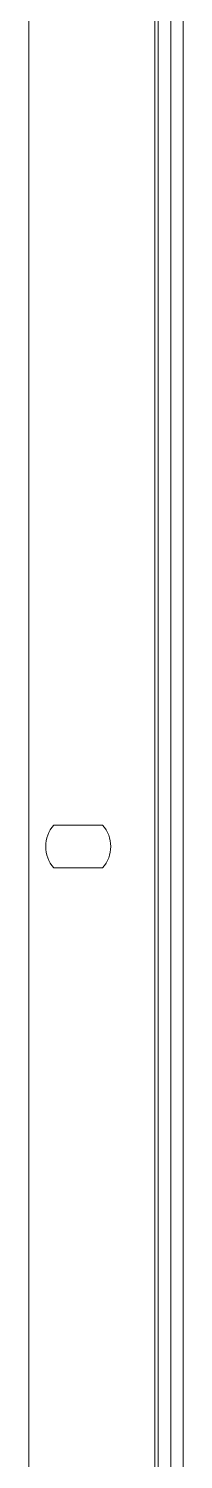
# Model space of a CAD drawing. Header units: millimetres. Extents: x 20 to 1660, y 4 to 1168.
# Drawn here: x 194.9 to 219.4, y 329.7 to 556.9 of the extents above; entities that cross this region are included whole.
import ezdxf

# ---------------------------------------------------------------- set-up
doc = ezdxf.new("R2010")
doc.units = ezdxf.units.MM
doc.header["$LTSCALE"] = 4
doc.layers.add('Visible Edges(A H Standard)', color=7, linetype='Continuous', lineweight=18)

msp = doc.modelspace()

# ---------------------------------------------------------------- linework, layer by layer
at = {"layer": 'Visible Edges(A H Standard)'}
for p, q in [((214.876, 743.055), (214.876, 257.055)), ((194.876, 262.055), (194.876, 738.055)), ((215.376, 718.855), (215.376, 270.484)), ((217.376, 270.484), (217.376, 718.855)), ((219.376, 270.484), (219.376, 718.855)), ((219.376, 718.855), (219.376, 270.484)), ((198.858, 430.405), (206.595, 430.405)), ((206.595, 423.605), (198.858, 423.605))]:
    msp.add_line(p, q, dxfattribs=at)
for start, end in [(138.68532, 221.31468), (318.68532, 41.31468)]:
    msp.add_arc((202.726, 427.005), 5.15, start, end, dxfattribs=at)

doc.saveas('drawing.dxf')
